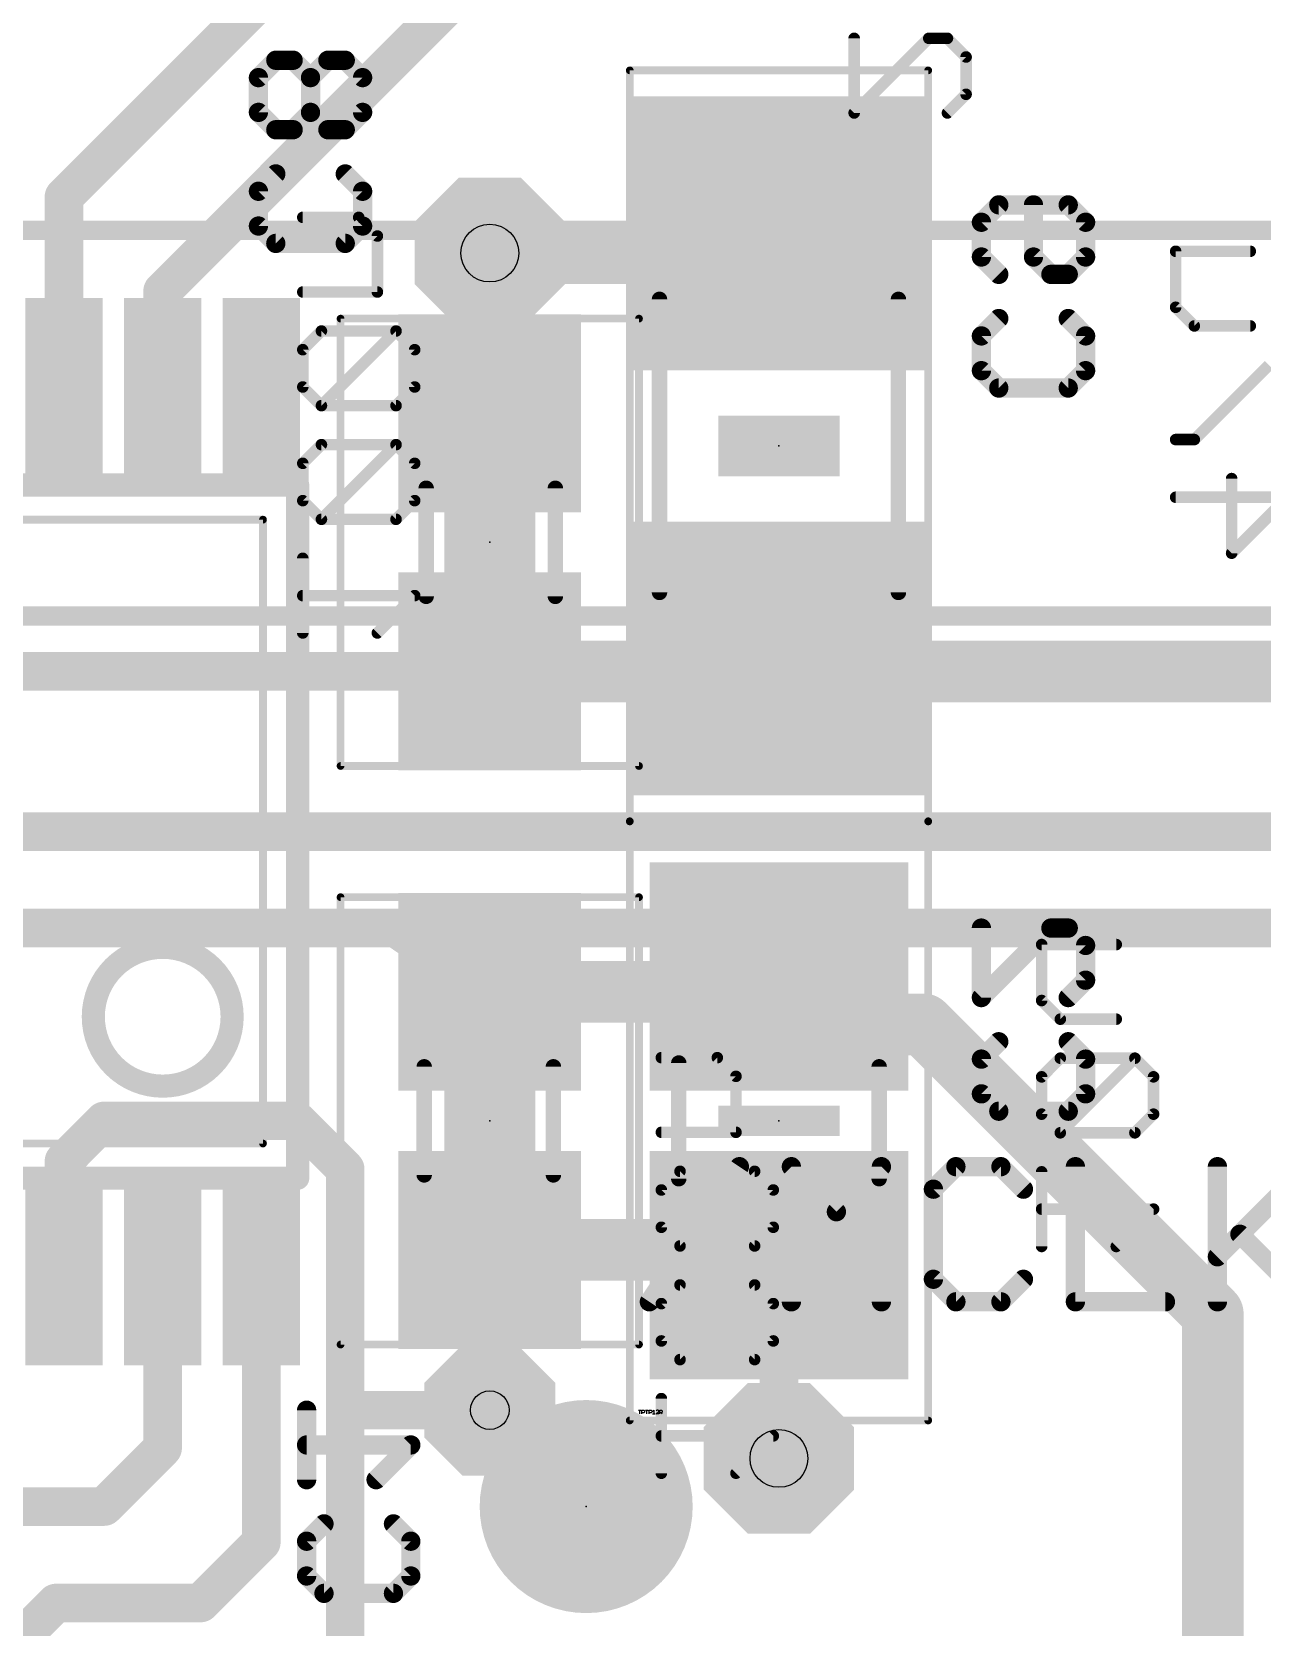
# Model space of a CAD drawing. Extents: x -0.1 to 85.2, y -25.2 to 58.4.
# Drawn here: x 35.72 to 43.82, y 22.7 to 33.21 of the extents above; entities that cross this region are included whole.
import ezdxf

# ---------------------------------------------------------------- set-up
doc = ezdxf.new("R2010")
doc.units = 0
for name, color, linetype in [('1', 22, 'CONTINUOUS'), ('16', 175, 'CONTINUOUS'), ('18', 82, 'CONTINUOUS'), ('22', 253, 'CONTINUOUS'), ('23', 7, 'CONTINUOUS'), ('24', 7, 'CONTINUOUS'), ('25', 253, 'CONTINUOUS'), ('26', 253, 'CONTINUOUS'), ('27', 253, 'CONTINUOUS'), ('28', 253, 'CONTINUOUS'), ('29', 253, 'CONTINUOUS'), ('30', 253, 'CONTINUOUS'), ('32', 253, 'CONTINUOUS'), ('36', 253, 'CONTINUOUS'), ('40', 175, 'CONTINUOUS'), ('44', 253, 'CONTINUOUS'), ('49', 253, 'CONTINUOUS'), ('52', 253, 'CONTINUOUS')]:
    doc.layers.add(name, color=color, linetype=linetype)

# ---------------------------------------------------------------- blocks, each defined once
blk = doc.blocks.new('PIE')
at = {"const_width": 0.5}
blk.add_lwpolyline([(0, -0.25, 1), (0, 0.25, 1), (0, -0.25)], format="xyb", dxfattribs=at)
blk = doc.blocks.new('RECT')
blk.add_solid([(-0.5, -0.5), (0.5, -0.5), (-0.5, 0.5), (0.5, 0.5)])
blk = doc.blocks.new('OCTAGONV')
at = {"const_width": 0.5}
blk.add_lwpolyline([(-0.25, -0.1036), (-0.25, 0.1036), (-0.1036, 0.25), (0.1036, 0.25), (0.25, 0.1036), (0.25, -0.1036), (0.1036, -0.25), (-0.1036, -0.25), (-0.25, -0.1036), (-0.25, 0.1036)], dxfattribs=at)

msp = doc.modelspace()

# ---------------------------------------------------------------- linework, layer by layer
at = {"layer": '1', "const_width": 0.254}
for points in [[(45.085, 27.94), (32.7025, 27.94)], [(45.4025, 27.305), (33.02, 27.305)], [(39.37, 23.495), (38.735, 24.13)]]:
    msp.add_lwpolyline(points, dxfattribs=at)
at = {"layer": '1', "const_width": 0.127}
for points in [[(38.7799, 24.1749, 1), (38.6901, 24.0851)], [(39.3251, 23.4501, 1), (39.4149, 23.5399)]]:
    msp.add_lwpolyline(points, format="xyb", dxfattribs=at)
at = {"layer": '16'}
for points, const_width in [([(35.93, 32.12), (38.735, 34.925)], 0.254), ([(36.58, 31.5), (39.37, 34.29)], 0.254), ([(35.93, 30.8578), (35.93, 32.12)], 0.254), ([(38.735, 30.695), (38.735, 31.75)], 0.4064), ([(38.735, 31.75), (40.64, 31.75)], 0.4064), ([(40.64, 31.75), (40.64, 31.88)], 0.254), ([(36.58, 30.8578), (36.58, 31.5)], 0.254), ([(40.425, 28.995), (40.64, 29.21)], 0.4064), ([(40.64, 29.21), (40.525, 29.195)], 0.4064), ([(40.525, 29.195), (40.64, 29.08)], 0.254), ([(40.64, 28.995), (40.64, 29.08)], 0.254), ([(38.735, 28.995), (35.14, 28.995)], 0.254), ([(38.735, 28.995), (40.425, 28.995)], 0.4064), ([(40.64, 28.995), (56.095, 28.995)], 0.4064), ([(34.63, 27.305), (38.115, 27.305)], 0.254), ([(38.115, 27.305), (38.735, 26.885)], 0.254), ([(40.34, 26.685), (40.64, 26.985)], 0.254), ([(40.54, 26.885), (40.64, 26.985)], 0.254), ([(40.955, 26.67), (40.64, 26.985)], 0.254), ([(38.735, 26.885), (40.425, 26.885)], 0.4064), ([(40.425, 26.885), (40.64, 26.67)], 0.4064), ([(40.64, 26.67), (40.34, 26.685)], 0.4064), ([(41.5925, 26.67), (40.955, 26.67)], 0.4064), ([(43.4975, 24.765), (41.5925, 26.67)], 0.4064), ([(35.93, 25.77), (36.195, 26.035)], 0.254), ([(36.195, 26.035), (37.465, 26.035)], 0.254), ([(37.465, 26.035), (37.7825, 25.7175)], 0.254), ([(35.93, 25.0222), (35.93, 25.77)], 0.254), ([(37.7825, 25.7175), (37.7825, 24.13)], 0.254), ([(38.735, 25.185), (40.54, 25.185)], 0.4064), ([(40.54, 25.185), (40.64, 25.085)], 0.4064), ([(40.64, 25.085), (40.64, 23.8125)], 0.254), ([(36.58, 25.0222), (36.58, 23.88)], 0.254), ([(37.23, 25.0222), (37.23, 23.26)], 0.254), ([(43.4975, 20.955), (43.4975, 24.765)], 0.4064), ([(37.7825, 24.13), (37.7825, 22.4025)], 0.254), ([(38.735, 24.13), (37.7825, 24.13)], 0.254), ([(36.58, 23.88), (36.195, 23.495)], 0.254), ([(36.195, 23.495), (35.56, 23.495)], 0.254), ([(37.23, 23.26), (36.83, 22.86)], 0.254), ([(35.8775, 22.86), (34.925, 21.9075)], 0.254), ([(36.83, 22.86), (35.8775, 22.86)], 0.254)]:
    msp.add_lwpolyline(points, dxfattribs=dict(at, const_width=const_width))
for points, const_width in [([(35.9935, 32.12, 1), (35.8665, 32.12)], 0.127), ([(35.8851, 32.1649, 1), (35.9749, 32.0751)], 0.127), ([(38.8366, 31.75, 1), (38.6334, 31.75)], 0.2032), ([(38.735, 31.8516, 1), (38.735, 31.6484)], 0.2032), ([(40.7035, 31.88, 1), (40.5765, 31.88)], 0.127), ([(40.64, 31.6484, 1), (40.64, 31.8516)], 0.2032), ([(40.5765, 31.75, 1), (40.7035, 31.75)], 0.127), ([(36.6435, 31.5, 1), (36.5165, 31.5)], 0.127), ([(36.5351, 31.5449, 1), (36.6249, 31.4551)], 0.127), ([(35.8665, 30.8578, 1), (35.9935, 30.8578)], 0.127), ([(36.5165, 30.8578, 1), (36.6435, 30.8578)], 0.127), ([(38.6334, 30.695, 1), (38.8366, 30.695)], 0.2032), ([(40.5119, 29.2957, 1), (40.5381, 29.0943)], 0.2032), ([(40.5699, 29.2399, 1), (40.4801, 29.1501)], 0.127), ([(40.7118, 29.1382, 1), (40.5682, 29.2818)], 0.2032), ([(40.6531, 29.1093, 1), (40.6269, 29.3107)], 0.2032), ([(40.7035, 29.08, 1), (40.5765, 29.08)], 0.127), ([(38.735, 29.0966, 1), (38.735, 28.8934)], 0.2032), ([(38.735, 28.9315, 1), (38.735, 29.0585)], 0.127), ([(40.3532, 29.0668, 1), (40.4968, 28.9232)], 0.2032), ([(40.425, 28.8934, 1), (40.425, 29.0966)], 0.2032), ([(40.64, 29.0966, 1), (40.64, 28.8934)], 0.2032), ([(40.5951, 29.0351, 1), (40.6849, 29.1249)], 0.127), ([(40.5765, 28.995, 1), (40.7035, 28.995)], 0.127), ([(38.1506, 27.3576, 1), (38.0794, 27.2524)], 0.127), ([(38.115, 27.2415, 1), (38.115, 27.3685)], 0.127), ([(40.6849, 27.0299, 1), (40.5951, 26.9401)], 0.127), ([(40.6849, 26.9401, 1), (40.5951, 27.0299)], 0.127), ([(40.6849, 26.9401, 1), (40.5951, 27.0299)], 0.127), ([(38.735, 26.9866, 1), (38.735, 26.7834)], 0.2032), ([(38.6994, 26.8324, 1), (38.7706, 26.9376)], 0.127), ([(40.4968, 26.9568, 1), (40.3532, 26.8132)], 0.2032), ([(40.425, 26.7834, 1), (40.425, 26.9866)], 0.2032), ([(40.4951, 26.9299, 1), (40.5849, 26.8401)], 0.127), ([(40.3451, 26.7865, 1), (40.3349, 26.5835)], 0.2032), ([(40.2951, 26.7299, 1), (40.3849, 26.6401)], 0.127), ([(40.5682, 26.5982, 1), (40.7118, 26.7418)], 0.2032), ([(40.6349, 26.5685, 1), (40.6451, 26.7715)], 0.2032), ([(40.955, 26.7716, 1), (40.955, 26.5684)], 0.2032), ([(41.6643, 26.7418, 1), (41.5207, 26.5982)], 0.2032), ([(41.5925, 26.5684, 1), (41.5925, 26.7716)], 0.2032), ([(40.9101, 26.6251, 1), (40.9999, 26.7149)], 0.127), ([(36.195, 26.0985, 1), (36.195, 25.9715)], 0.127), ([(36.2399, 25.9901, 1), (36.1501, 26.0799)], 0.127), ([(37.5099, 26.0799, 1), (37.4201, 25.9901)], 0.127), ([(37.465, 25.9715, 1), (37.465, 26.0985)], 0.127), ([(35.9935, 25.77, 1), (35.8665, 25.77)], 0.127), ([(35.8851, 25.8149, 1), (35.9749, 25.7251)], 0.127), ([(37.846, 25.7175, 1), (37.719, 25.7175)], 0.127), ([(37.7376, 25.6726, 1), (37.8274, 25.7624)], 0.127), ([(38.735, 25.2866, 1), (38.735, 25.0834)], 0.2032), ([(40.6118, 25.2568, 1), (40.4682, 25.1132)], 0.2032), ([(40.54, 25.0834, 1), (40.54, 25.2866)], 0.2032), ([(40.5682, 25.0132, 1), (40.7118, 25.1568)], 0.2032), ([(40.7035, 25.085, 1), (40.5765, 25.085)], 0.127), ([(36.6435, 25.0222, 1), (36.5165, 25.0222)], 0.127), ([(37.2935, 25.0222, 1), (37.1665, 25.0222)], 0.127), ([(35.8665, 25.0222, 1), (35.9935, 25.0222)], 0.127), ([(43.5991, 24.765, 1), (43.3959, 24.765)], 0.2032), ([(43.4257, 24.6932, 1), (43.5693, 24.8368)], 0.2032), ([(37.846, 24.13, 1), (37.719, 24.13)], 0.127), ([(37.7825, 24.1935, 1), (37.7825, 24.0665)], 0.127), ([(37.719, 24.13, 1), (37.846, 24.13)], 0.127), ([(38.735, 24.0665, 1), (38.735, 24.1935)], 0.127), ([(36.6249, 23.8351, 1), (36.5351, 23.9249)], 0.127), ([(36.5165, 23.88, 1), (36.6435, 23.88)], 0.127), ([(40.5765, 23.8125, 1), (40.7035, 23.8125)], 0.127), ([(36.1501, 23.5399, 1), (36.2399, 23.4501)], 0.127), ([(36.195, 23.4315, 1), (36.195, 23.5585)], 0.127), ([(37.1665, 23.26, 1), (37.2935, 23.26)], 0.127), ([(37.2749, 23.2151, 1), (37.1851, 23.3049)], 0.127), ([(35.8775, 22.9235, 1), (35.8775, 22.7965)], 0.127), ([(35.9224, 22.8151, 1), (35.8326, 22.9049)], 0.127), ([(36.7851, 22.9049, 1), (36.8749, 22.8151)], 0.127), ([(36.83, 22.7965, 1), (36.83, 22.9235)], 0.127)]:
    msp.add_lwpolyline(points, format="xyb", dxfattribs=dict(at, const_width=const_width))
at = {"layer": '22'}
for points, const_width in [([(29.8404, 30.2228), (37.4696, 30.2228)], 0.1524), ([(37.4696, 25.6572), (37.4696, 30.2228)], 0.1524), ([(30.069, 29.9942), (37.241, 29.9942)], 0.0508), ([(37.241, 25.8858), (37.241, 29.9942)], 0.0508), ([(37.241, 25.8858), (30.069, 25.8858)], 0.0508), ([(37.4696, 25.6572), (29.8404, 25.6572)], 0.1524)]:
    msp.add_lwpolyline(points, dxfattribs=dict(at, const_width=const_width))
for points, const_width in [([(37.5077, 30.2228, 1), (37.4315, 30.2228)], 0.0762), ([(37.4696, 30.1847, 1), (37.4696, 30.2609)], 0.0762), ([(37.2537, 29.9942, 1), (37.2283, 29.9942)], 0.0254), ([(37.241, 29.9815, 1), (37.241, 30.0069)], 0.0254), ([(36.5806, 26.2636, 1), (36.5806, 27.178, 1), (36.5806, 26.2636)], 0.1524), ([(37.2283, 25.8858, 1), (37.2537, 25.8858)], 0.0254), ([(37.241, 25.8731, 1), (37.241, 25.8985)], 0.0254), ([(37.4315, 25.6572, 1), (37.5077, 25.6572)], 0.0762), ([(37.4696, 25.6191, 1), (37.4696, 25.6953)], 0.0762)]:
    msp.add_lwpolyline(points, format="xyb", dxfattribs=dict(at, const_width=const_width))
at = {"layer": '23'}
msp.add_point((39.37, 23.495), dxfattribs=at)
at = {"layer": '24'}
for p in [(40.64, 30.48), (38.735, 29.845), (38.735, 26.035), (40.64, 26.035)]:
    msp.add_point(p, dxfattribs=at)
at = {"layer": '25', "const_width": 0.127}
for points in [[(39.7861, 24.8435), (40.3793, 25.7333)], [(40.7216, 24.8435), (40.7216, 25.7333)], [(40.7216, 25.7333), (41.0182, 25.4367)], [(41.0182, 25.4367), (41.3148, 25.7333)], [(41.3148, 25.7333), (41.3148, 24.8435)], [(41.8054, 25.7333), (41.6571, 25.585)], [(42.102, 25.7333), (41.8054, 25.7333)], [(42.2503, 25.585), (42.102, 25.7333)], [(42.5927, 25.7333), (42.5927, 24.8435)], [(43.5282, 25.7333), (43.5282, 24.8435)], [(43.5282, 25.1401), (44.1213, 25.7333)], [(41.6571, 25.585), (41.6571, 24.9918)], [(43.6765, 25.2884), (44.1213, 24.8435)], [(41.6571, 24.9918), (41.8054, 24.8435)], [(42.102, 24.8435), (42.2503, 24.9918)], [(41.8054, 24.8435), (42.102, 24.8435)], [(42.5927, 24.8435), (43.1858, 24.8435)]]:
    msp.add_lwpolyline(points, dxfattribs=at)
at = {"layer": '25', "const_width": 0.0635}
for points in [[(40.4057, 25.7156, 1), (40.3529, 25.7509)], [(40.7534, 25.7333, 1), (40.6899, 25.7333)], [(40.7441, 25.7557, 1), (40.6992, 25.7108)], [(41.3465, 25.7333, 1), (41.283, 25.7333)], [(41.3372, 25.7108, 1), (41.2923, 25.7557)], [(41.8054, 25.765, 1), (41.8054, 25.7015)], [(41.8279, 25.7108, 1), (41.783, 25.7557)], [(42.1245, 25.7557, 1), (42.0796, 25.7108)], [(42.102, 25.7015, 1), (42.102, 25.765)], [(42.6244, 25.7333, 1), (42.5609, 25.7333)], [(43.5599, 25.7333, 1), (43.4964, 25.7333)], [(41.6889, 25.585, 1), (41.6254, 25.585)], [(41.6347, 25.6074, 1), (41.6796, 25.5625)], [(42.2279, 25.5625, 1), (42.2728, 25.6074)], [(40.9958, 25.4591, 1), (41.0407, 25.4142)], [(40.9958, 25.4142, 1), (41.0407, 25.4591)], [(43.6989, 25.3108, 1), (43.654, 25.2659)], [(43.5057, 25.1625, 1), (43.5506, 25.1176)], [(41.6254, 24.9918, 1), (41.6889, 24.9918)], [(41.6796, 25.0142, 1), (41.6347, 24.9693)], [(42.2728, 24.9693, 1), (42.2279, 25.0142)], [(41.8054, 24.8753, 1), (41.8054, 24.8118)], [(41.783, 24.821, 1), (41.8279, 24.866)], [(42.0796, 24.866, 1), (42.1245, 24.821)], [(42.102, 24.8118, 1), (42.102, 24.8753)], [(42.5927, 24.8753, 1), (42.5927, 24.8118)], [(43.1858, 24.8118, 1), (43.1858, 24.8753)], [(39.7597, 24.8611, 1), (39.8125, 24.8259)], [(40.6899, 24.8435, 1), (40.7534, 24.8435)], [(41.283, 24.8435, 1), (41.3465, 24.8435)], [(42.5609, 24.8435, 1), (42.6244, 24.8435)], [(43.4964, 24.8435, 1), (43.5599, 24.8435)]]:
    msp.add_lwpolyline(points, format="xyb", dxfattribs=at)
at = {"layer": '26', "const_width": 0.127}
for points in [[(37.3254, 33.0195), (37.211, 32.9051)], [(37.4398, 33.0195), (37.3254, 33.0195)], [(37.5542, 32.9051), (37.4398, 33.0195)], [(37.6686, 33.0195), (37.5542, 32.9051)], [(37.783, 33.0195), (37.6686, 33.0195)], [(37.8974, 32.9051), (37.783, 33.0195)], [(37.211, 32.9051), (37.211, 32.6763)], [(37.5542, 32.6763), (37.5542, 32.9051)], [(37.8974, 32.6763), (37.8974, 32.9051)], [(37.211, 32.6763), (37.3254, 32.5619)], [(37.4398, 32.5619), (37.5542, 32.6763)], [(37.5542, 32.6763), (37.6686, 32.5619)], [(37.783, 32.5619), (37.8974, 32.6763)], [(37.3254, 32.5619), (37.4398, 32.5619)], [(37.6686, 32.5619), (37.783, 32.5619)], [(37.211, 32.1567), (37.3254, 32.2711)], [(37.783, 32.2711), (37.8974, 32.1567)], [(37.211, 31.9279), (37.211, 32.1567)], [(37.8974, 32.1567), (37.8974, 31.9279)], [(41.9735, 31.9526), (42.0879, 32.067)], [(42.0879, 32.067), (42.5455, 32.067)], [(42.3167, 31.7238), (42.3167, 32.067)], [(42.5455, 32.067), (42.6599, 31.9526)], [(37.3254, 31.8135), (37.211, 31.9279)], [(37.8974, 31.9279), (37.783, 31.8135)], [(41.9735, 31.7238), (41.9735, 31.9526)], [(42.6599, 31.9526), (42.6599, 31.7238)], [(37.783, 31.8135), (37.3254, 31.8135)], [(42.0879, 31.6094), (41.9735, 31.7238)], [(42.4311, 31.6094), (42.3167, 31.7238)], [(42.6599, 31.7238), (42.5455, 31.6094)], [(42.5455, 31.6094), (42.4311, 31.6094)], [(41.9735, 31.2042), (42.0879, 31.3186)], [(42.5455, 31.3186), (42.6599, 31.2042)], [(41.9735, 30.9754), (41.9735, 31.2042)], [(42.6599, 31.2042), (42.6599, 30.9754)], [(42.0879, 30.861), (41.9735, 30.9754)], [(42.6599, 30.9754), (42.5455, 30.861)], [(42.5455, 30.861), (42.0879, 30.861)], [(41.9735, 27.3045), (41.9735, 26.8469)], [(41.9735, 26.8469), (42.4311, 27.3045)], [(42.4311, 27.3045), (42.5455, 27.3045)], [(42.5455, 27.3045), (42.6599, 27.1901)], [(42.6599, 27.1901), (42.6599, 26.9613)], [(42.6599, 26.9613), (42.5455, 26.8469)], [(41.9735, 26.4417), (42.0879, 26.5561)], [(42.5455, 26.5561), (42.6599, 26.4417)], [(41.9735, 26.2129), (41.9735, 26.4417)], [(42.6599, 26.4417), (42.6599, 26.2129)], [(42.0879, 26.0985), (41.9735, 26.2129)], [(42.6599, 26.2129), (42.5455, 26.0985)], [(42.5455, 26.0985), (42.0879, 26.0985)], [(37.5285, 23.6719), (37.5285, 24.1295)], [(38.2149, 23.9007), (37.5285, 23.9007)], [(37.9861, 23.6719), (38.2149, 23.9007)], [(37.5285, 23.2667), (37.6429, 23.3811)], [(38.1005, 23.3811), (38.2149, 23.2667)], [(37.5285, 23.0379), (37.5285, 23.2667)], [(38.2149, 23.2667), (38.2149, 23.0379)], [(37.6429, 22.9235), (37.5285, 23.0379)], [(38.2149, 23.0379), (38.1005, 22.9235)], [(38.1005, 22.9235), (37.6429, 22.9235)]]:
    msp.add_lwpolyline(points, dxfattribs=at)
at = {"layer": '26', "const_width": 0.0635}
for points in [[(37.3254, 33.0513, 1), (37.3254, 32.9878)], [(37.3478, 32.9971, 1), (37.3029, 33.042)], [(37.4622, 33.042, 1), (37.4173, 32.9971)], [(37.4398, 32.9878, 1), (37.4398, 33.0513)], [(37.6686, 33.0513, 1), (37.6686, 32.9878)], [(37.691, 32.9971, 1), (37.6461, 33.042)], [(37.8054, 33.042, 1), (37.7605, 32.9971)], [(37.783, 32.9878, 1), (37.783, 33.0513)], [(37.2428, 32.9051, 1), (37.1792, 32.9051)], [(37.1885, 32.9276, 1), (37.2335, 32.8827)], [(37.5859, 32.9051, 1), (37.5224, 32.9051)], [(37.5317, 32.9276, 1), (37.5766, 32.8827)], [(37.5317, 32.8827, 1), (37.5766, 32.9276)], [(37.9291, 32.9051, 1), (37.8656, 32.9051)], [(37.8749, 32.8827, 1), (37.9198, 32.9276)], [(37.1792, 32.6763, 1), (37.2428, 32.6763)], [(37.2335, 32.6988, 1), (37.1885, 32.6539)], [(37.5224, 32.6763, 1), (37.5859, 32.6763)], [(37.5766, 32.6988, 1), (37.5317, 32.6539)], [(37.5766, 32.6539, 1), (37.5317, 32.6988)], [(37.8656, 32.6763, 1), (37.9291, 32.6763)], [(37.9198, 32.6539, 1), (37.8749, 32.6988)], [(37.3254, 32.5937, 1), (37.3254, 32.5302)], [(37.3029, 32.5395, 1), (37.3478, 32.5844)], [(37.4173, 32.5844, 1), (37.4622, 32.5395)], [(37.4398, 32.5302, 1), (37.4398, 32.5937)], [(37.6686, 32.5937, 1), (37.6686, 32.5302)], [(37.6461, 32.5395, 1), (37.691, 32.5844)], [(37.7605, 32.5844, 1), (37.8054, 32.5395)], [(37.783, 32.5302, 1), (37.783, 32.5937)], [(37.3478, 32.2486, 1), (37.3029, 32.2935)], [(37.8054, 32.2935, 1), (37.7605, 32.2486)], [(37.2428, 32.1567, 1), (37.1792, 32.1567)], [(37.1885, 32.1791, 1), (37.2335, 32.1342)], [(37.9291, 32.1567, 1), (37.8656, 32.1567)], [(37.8749, 32.1342, 1), (37.9198, 32.1791)], [(42.0879, 32.0988, 1), (42.0879, 32.0353)], [(42.1103, 32.0446, 1), (42.0654, 32.0895)], [(42.3484, 32.067, 1), (42.2849, 32.067)], [(42.5679, 32.0895, 1), (42.523, 32.0446)], [(42.5455, 32.0353, 1), (42.5455, 32.0988)], [(37.1792, 31.9279, 1), (37.2428, 31.9279)], [(37.2335, 31.9503, 1), (37.1885, 31.9054)], [(37.8656, 31.9279, 1), (37.9291, 31.9279)], [(37.9198, 31.9054, 1), (37.8749, 31.9503)], [(42.0053, 31.9526, 1), (41.9417, 31.9526)], [(41.951, 31.9751, 1), (41.996, 31.9302)], [(42.6916, 31.9526, 1), (42.6281, 31.9526)], [(42.6374, 31.9302, 1), (42.6823, 31.9751)], [(37.3254, 31.8453, 1), (37.3254, 31.7818)], [(37.3029, 31.791, 1), (37.3478, 31.836)], [(37.7605, 31.836, 1), (37.8054, 31.791)], [(37.783, 31.7818, 1), (37.783, 31.8453)], [(41.9417, 31.7238, 1), (42.0053, 31.7238)], [(41.996, 31.7463, 1), (41.951, 31.7014)], [(42.2849, 31.7238, 1), (42.3484, 31.7238)], [(42.3391, 31.7463, 1), (42.2942, 31.7014)], [(42.6281, 31.7238, 1), (42.6916, 31.7238)], [(42.6823, 31.7014, 1), (42.6374, 31.7463)], [(42.0654, 31.587, 1), (42.1103, 31.6319)], [(42.4311, 31.6412, 1), (42.4311, 31.5777)], [(42.4086, 31.587, 1), (42.4535, 31.6319)], [(42.523, 31.6319, 1), (42.5679, 31.587)], [(42.5455, 31.5777, 1), (42.5455, 31.6412)], [(42.1103, 31.2961, 1), (42.0654, 31.341)], [(42.5679, 31.341, 1), (42.523, 31.2961)], [(42.0053, 31.2042, 1), (41.9417, 31.2042)], [(41.951, 31.2266, 1), (41.996, 31.1817)], [(42.6916, 31.2042, 1), (42.6281, 31.2042)], [(42.6374, 31.1817, 1), (42.6823, 31.2266)], [(41.9417, 30.9754, 1), (42.0053, 30.9754)], [(41.996, 30.9978, 1), (41.951, 30.9529)], [(42.6281, 30.9754, 1), (42.6916, 30.9754)], [(42.6823, 30.9529, 1), (42.6374, 30.9978)], [(42.0879, 30.8927, 1), (42.0879, 30.8293)], [(42.0654, 30.8385, 1), (42.1103, 30.8835)], [(42.523, 30.8835, 1), (42.5679, 30.8385)], [(42.5455, 30.8293, 1), (42.5455, 30.8927)], [(42.0053, 27.3045, 1), (41.9417, 27.3045)], [(42.4311, 27.3363, 1), (42.4311, 27.2728)], [(42.4535, 27.2821, 1), (42.4086, 27.327)], [(42.5679, 27.327, 1), (42.523, 27.2821)], [(42.5455, 27.2728, 1), (42.5455, 27.3363)], [(42.6916, 27.1901, 1), (42.6281, 27.1901)], [(42.6374, 27.1677, 1), (42.6823, 27.2126)], [(42.6823, 26.9389, 1), (42.6374, 26.9838)], [(41.951, 26.8694, 1), (41.996, 26.8245)], [(42.523, 26.8694, 1), (42.5679, 26.8245)], [(42.6281, 26.9613, 1), (42.6916, 26.9613)], [(41.9417, 26.8469, 1), (42.0053, 26.8469)], [(42.1103, 26.5336, 1), (42.0654, 26.5785)], [(42.5679, 26.5785, 1), (42.523, 26.5336)], [(42.0053, 26.4417, 1), (41.9417, 26.4417)], [(41.951, 26.4641, 1), (41.996, 26.4192)], [(42.6916, 26.4417, 1), (42.6281, 26.4417)], [(42.6374, 26.4192, 1), (42.6823, 26.4641)], [(41.996, 26.2353, 1), (41.951, 26.1904)], [(42.6823, 26.1904, 1), (42.6374, 26.2353)], [(41.9417, 26.2129, 1), (42.0053, 26.2129)], [(42.0879, 26.1303, 1), (42.0879, 26.0668)], [(42.5455, 26.0668, 1), (42.5455, 26.1303)], [(42.6281, 26.2129, 1), (42.6916, 26.2129)], [(42.0654, 26.076, 1), (42.1103, 26.121)], [(42.523, 26.121, 1), (42.5679, 26.076)], [(37.5603, 24.1295, 1), (37.4967, 24.1295)], [(37.5285, 23.9325, 1), (37.5285, 23.869)], [(38.2373, 23.8783, 1), (38.1924, 23.9232)], [(38.2149, 23.869, 1), (38.2149, 23.9325)], [(37.4967, 23.6719, 1), (37.5603, 23.6719)], [(37.9636, 23.6944, 1), (38.0085, 23.6495)], [(37.6653, 23.3586, 1), (37.6204, 23.4035)], [(38.1229, 23.4035, 1), (38.078, 23.3586)], [(37.5603, 23.2667, 1), (37.4967, 23.2667)], [(38.2466, 23.2667, 1), (38.1831, 23.2667)], [(37.506, 23.2891, 1), (37.551, 23.2442)], [(38.1924, 23.2442, 1), (38.2373, 23.2891)], [(37.4967, 23.0379, 1), (37.5603, 23.0379)], [(37.551, 23.0603, 1), (37.506, 23.0154)], [(38.1831, 23.0379, 1), (38.2466, 23.0379)], [(38.2373, 23.0154, 1), (38.1924, 23.0603)], [(37.6429, 22.9552, 1), (37.6429, 22.8918)], [(37.6204, 22.901, 1), (37.6653, 22.946)], [(38.078, 22.946, 1), (38.1229, 22.901)], [(38.1005, 22.8918, 1), (38.1005, 22.9552)]]:
    msp.add_lwpolyline(points, format="xyb", dxfattribs=at)
at = {"layer": '27'}
for p, q in [((39.7143, 24.13), (39.7312, 24.13)), ((39.7228, 24.1046), (39.7228, 24.13)), ((39.7377, 24.1046), (39.7377, 24.13)), ((39.7377, 24.13), (39.7504, 24.13)), ((39.7504, 24.1131), (39.7377, 24.1131)), ((39.7504, 24.13), (39.7546, 24.1258)), ((39.7546, 24.1173), (39.7504, 24.1131)), ((39.7546, 24.1258), (39.7546, 24.1173)), ((39.7611, 24.13), (39.778, 24.13)), ((39.7695, 24.1046), (39.7695, 24.13)), ((39.7844, 24.1046), (39.7844, 24.13)), ((39.7844, 24.13), (39.7972, 24.13)), ((39.7972, 24.1131), (39.7844, 24.1131)), ((39.7972, 24.13), (39.8014, 24.1258)), ((39.8014, 24.1173), (39.7972, 24.1131)), ((39.8014, 24.1258), (39.8014, 24.1173)), ((39.8078, 24.1215), (39.8163, 24.13)), ((39.8078, 24.1046), (39.8248, 24.1046)), ((39.8163, 24.13), (39.8163, 24.1046)), ((39.8355, 24.13), (39.8312, 24.1258)), ((39.8312, 24.1046), (39.8482, 24.1215)), ((39.8482, 24.1046), (39.8312, 24.1046)), ((39.8439, 24.13), (39.8355, 24.13)), ((39.8482, 24.1258), (39.8439, 24.13)), ((39.8482, 24.1215), (39.8482, 24.1258)), ((39.8546, 24.1046), (39.8546, 24.13)), ((39.8546, 24.13), (39.8673, 24.13)), ((39.8673, 24.1131), (39.8546, 24.1131)), ((39.8631, 24.1131), (39.8716, 24.1046)), ((39.8673, 24.13), (39.8716, 24.1258)), ((39.8716, 24.1173), (39.8673, 24.1131)), ((39.8716, 24.1258), (39.8716, 24.1173))]:
    msp.add_line(p, q, dxfattribs=at)
at = {"layer": '28', "const_width": 0.0762}
for points in [[(41.1353, 33.1638), (41.1353, 32.6724)], [(41.1353, 32.6724), (41.6268, 33.1638)], [(41.6268, 33.1638), (41.7497, 33.1638)], [(41.7497, 33.1638), (41.8725, 33.041)], [(41.8725, 33.041), (41.8725, 32.7952)], [(41.8725, 32.7952), (41.7497, 32.6724)], [(37.8717, 31.9848), (37.5031, 31.9848)], [(37.9946, 31.862), (37.8717, 31.9848)], [(37.9946, 31.4933), (37.9946, 31.862)], [(43.2531, 31.3928), (43.2531, 31.7614)], [(43.2531, 31.7614), (43.7446, 31.7614)], [(37.5031, 31.4933), (37.9946, 31.4933)], [(43.376, 31.2699), (43.2531, 31.3928)], [(43.7446, 31.2699), (43.376, 31.2699)], [(37.626, 31.2364), (37.5031, 31.1135)], [(38.1175, 31.2364), (37.626, 31.2364)], [(37.626, 30.7449), (38.1175, 31.2364)], [(38.2403, 31.1135), (38.1175, 31.2364)], [(37.5031, 31.1135), (37.5031, 30.8678)], [(38.2403, 30.8678), (38.2403, 31.1135)], [(43.8675, 31.013), (43.376, 30.5215)], [(37.5031, 30.8678), (37.626, 30.7449)], [(38.1175, 30.7449), (38.2403, 30.8678)], [(37.626, 30.7449), (38.1175, 30.7449)], [(37.626, 30.488), (37.5031, 30.3651)], [(38.1175, 30.488), (37.626, 30.488)], [(37.626, 29.9965), (38.1175, 30.488)], [(38.2403, 30.3651), (38.1175, 30.488)], [(43.376, 30.5215), (43.2531, 30.5215)], [(37.5031, 30.3651), (37.5031, 30.1194)], [(38.2403, 30.1194), (38.2403, 30.3651)], [(43.6217, 29.7731), (43.6217, 30.2646)], [(37.5031, 30.1194), (37.626, 29.9965)], [(38.1175, 29.9965), (38.2403, 30.1194)], [(43.2531, 30.1417), (43.9903, 30.1417)], [(43.9903, 30.1417), (43.6217, 29.7731)], [(37.626, 29.9965), (38.1175, 29.9965)], [(37.5031, 29.2481), (37.5031, 29.7396)], [(38.2403, 29.4938), (37.5031, 29.4938)], [(37.9946, 29.2481), (38.2403, 29.4938)], [(42.3703, 26.8276), (42.3703, 27.1962)], [(42.3703, 27.1962), (42.8618, 27.1962)], [(42.4932, 26.7047), (42.3703, 26.8276)], [(42.8618, 26.7047), (42.4932, 26.7047)], [(40.2339, 26.4512), (39.8653, 26.4512)], [(40.3568, 26.3283), (40.2339, 26.4512)], [(42.4932, 26.4478), (42.3703, 26.3249)], [(42.9847, 26.4478), (42.4932, 26.4478)], [(42.4932, 25.9563), (42.9847, 26.4478)], [(43.1075, 26.3249), (42.9847, 26.4478)], [(40.3568, 25.9597), (40.3568, 26.3283)], [(42.3703, 26.3249), (42.3703, 26.0791)], [(43.1075, 26.0791), (43.1075, 26.3249)], [(42.3703, 26.0791), (42.4932, 25.9563)], [(42.9847, 25.9563), (43.1075, 26.0791)], [(39.8653, 25.9597), (40.3568, 25.9597)], [(42.4932, 25.9563), (42.9847, 25.9563)], [(39.9882, 25.7028), (39.8653, 25.5799)], [(40.4797, 25.7028), (39.9882, 25.7028)], [(39.9882, 25.2113), (40.4797, 25.7028)], [(40.6025, 25.5799), (40.4797, 25.7028)], [(42.3703, 25.2079), (42.3703, 25.6993)], [(39.8653, 25.5799), (39.8653, 25.3341)], [(40.6025, 25.3341), (40.6025, 25.5799)], [(43.1075, 25.4536), (42.3703, 25.4536)], [(42.8618, 25.2079), (43.1075, 25.4536)], [(39.8653, 25.3341), (39.9882, 25.2113)], [(40.4797, 25.2113), (40.6025, 25.3341)], [(39.9882, 25.2113), (40.4797, 25.2113)], [(39.9882, 24.9543), (39.8653, 24.8315)], [(40.4797, 24.9543), (39.9882, 24.9543)], [(39.9882, 24.4629), (40.4797, 24.9543)], [(40.6025, 24.8315), (40.4797, 24.9543)], [(39.8653, 24.8315), (39.8653, 24.5857)], [(40.6025, 24.5857), (40.6025, 24.8315)], [(39.8653, 24.5857), (39.9882, 24.4629)], [(40.4797, 24.4629), (40.6025, 24.5857)], [(39.9882, 24.4629), (40.4797, 24.4629)], [(39.8653, 23.7144), (39.8653, 24.2059)], [(40.6025, 23.9602), (39.8653, 23.9602)], [(40.3568, 23.7144), (40.6025, 23.9602)]]:
    msp.add_lwpolyline(points, dxfattribs=at)
at = {"layer": '28', "const_width": 0.0381}
for points in [[(41.1544, 33.1638, 1), (41.1163, 33.1638)], [(41.6268, 33.1829, 1), (41.6268, 33.1448)], [(41.6403, 33.1504, 1), (41.6133, 33.1773)], [(41.7631, 33.1773, 1), (41.7362, 33.1504)], [(41.7497, 33.1448, 1), (41.7497, 33.1829)], [(41.8916, 33.041, 1), (41.8535, 33.041)], [(41.8591, 33.0275, 1), (41.886, 33.0544)], [(41.8535, 32.7952, 1), (41.8916, 32.7952)], [(41.886, 32.7818, 1), (41.8591, 32.8087)], [(41.1218, 32.6858, 1), (41.1488, 32.6589)], [(41.1163, 32.6724, 1), (41.1544, 32.6724)], [(41.7362, 32.6858, 1), (41.7631, 32.6589)], [(37.5031, 32.0039, 1), (37.5031, 31.9658)], [(37.8852, 31.9983, 1), (37.8582, 31.9714)], [(37.8717, 31.9658, 1), (37.8717, 32.0039)], [(38.0136, 31.862, 1), (37.9755, 31.862)], [(37.9811, 31.8485, 1), (38.0081, 31.8754)], [(43.2722, 31.7614, 1), (43.2341, 31.7614)], [(43.2531, 31.7805, 1), (43.2531, 31.7424)], [(43.7446, 31.7424, 1), (43.7446, 31.7805)], [(37.5031, 31.5124, 1), (37.5031, 31.4743)], [(37.9946, 31.4743, 1), (37.9946, 31.5124)], [(37.9755, 31.4933, 1), (38.0136, 31.4933)], [(43.2666, 31.4063, 1), (43.2396, 31.3793)], [(43.2341, 31.3928, 1), (43.2722, 31.3928)], [(43.376, 31.289, 1), (43.376, 31.2509)], [(43.7446, 31.2509, 1), (43.7446, 31.289)], [(37.626, 31.2555, 1), (37.626, 31.2174)], [(37.6394, 31.2229, 1), (37.6125, 31.2499)], [(38.1309, 31.2499, 1), (38.104, 31.2229)], [(38.1309, 31.2229, 1), (38.104, 31.2499)], [(38.1175, 31.2174, 1), (38.1175, 31.2555)], [(43.3625, 31.2565, 1), (43.3894, 31.2834)], [(37.5222, 31.1135, 1), (37.4841, 31.1135)], [(37.4896, 31.127, 1), (37.5166, 31.1001)], [(38.2594, 31.1135, 1), (38.2213, 31.1135)], [(38.2269, 31.1001, 1), (38.2538, 31.127)], [(37.5166, 30.8813, 1), (37.4896, 30.8543)], [(37.4841, 30.8678, 1), (37.5222, 30.8678)], [(38.2213, 30.8678, 1), (38.2594, 30.8678)], [(38.2538, 30.8543, 1), (38.2269, 30.8813)], [(37.626, 30.764, 1), (37.626, 30.7259)], [(38.1175, 30.7259, 1), (38.1175, 30.764)], [(37.6125, 30.7584, 1), (37.6394, 30.7315)], [(37.6125, 30.7315, 1), (37.6394, 30.7584)], [(38.104, 30.7584, 1), (38.1309, 30.7315)], [(37.626, 30.5071, 1), (37.626, 30.469)], [(37.6394, 30.4745, 1), (37.6125, 30.5015)], [(38.1309, 30.5015, 1), (38.104, 30.4745)], [(38.1309, 30.4745, 1), (38.104, 30.5015)], [(38.1175, 30.469, 1), (38.1175, 30.5071)], [(43.2531, 30.5406, 1), (43.2531, 30.5025)], [(43.3625, 30.535, 1), (43.3894, 30.508)], [(43.376, 30.5025, 1), (43.376, 30.5406)], [(37.5222, 30.3651, 1), (37.4841, 30.3651)], [(37.4896, 30.3786, 1), (37.5166, 30.3517)], [(38.2594, 30.3651, 1), (38.2213, 30.3651)], [(38.2269, 30.3517, 1), (38.2538, 30.3786)], [(43.6408, 30.2646, 1), (43.6027, 30.2646)], [(37.5166, 30.1329, 1), (37.4896, 30.1059)], [(38.2538, 30.1059, 1), (38.2269, 30.1329)], [(43.2531, 30.1608, 1), (43.2531, 30.1227)], [(37.4841, 30.1194, 1), (37.5222, 30.1194)], [(38.2213, 30.1194, 1), (38.2594, 30.1194)], [(37.6125, 30.01, 1), (37.6394, 29.983)], [(37.626, 30.0156, 1), (37.626, 29.9775)], [(37.6125, 29.983, 1), (37.6394, 30.01)], [(38.104, 30.01, 1), (38.1309, 29.983)], [(38.1175, 29.9775, 1), (38.1175, 30.0156)], [(37.5222, 29.7396, 1), (37.4841, 29.7396)], [(43.6082, 29.7866, 1), (43.6352, 29.7596)], [(43.6027, 29.7731, 1), (43.6408, 29.7731)], [(37.5031, 29.5129, 1), (37.5031, 29.4748)], [(38.2538, 29.4804, 1), (38.2269, 29.5073)], [(38.2403, 29.4748, 1), (38.2403, 29.5129)], [(37.4841, 29.2481, 1), (37.5222, 29.2481)], [(37.9811, 29.2616, 1), (38.0081, 29.2346)], [(42.3703, 27.2152, 1), (42.3703, 27.1771)], [(42.3894, 27.1962, 1), (42.3513, 27.1962)], [(42.8618, 27.1771, 1), (42.8618, 27.2152)], [(42.3838, 26.841, 1), (42.3568, 26.8141)], [(42.3513, 26.8276, 1), (42.3894, 26.8276)], [(42.4932, 26.7237, 1), (42.4932, 26.6856)], [(42.4797, 26.6912, 1), (42.5066, 26.7182)], [(42.8618, 26.6856, 1), (42.8618, 26.7237)], [(39.8653, 26.4702, 1), (39.8653, 26.4321)], [(40.2474, 26.4646, 1), (40.2204, 26.4377)], [(40.2339, 26.4321, 1), (40.2339, 26.4702)], [(42.4932, 26.4668, 1), (42.4932, 26.4287)], [(42.5066, 26.4343, 1), (42.4797, 26.4612)], [(42.9981, 26.4612, 1), (42.9712, 26.4343)], [(42.9981, 26.4343, 1), (42.9712, 26.4612)], [(42.9847, 26.4287, 1), (42.9847, 26.4668)], [(40.3758, 26.3283, 1), (40.3377, 26.3283)], [(40.3433, 26.3148, 1), (40.3703, 26.3418)], [(42.3568, 26.3384, 1), (42.3838, 26.3114)], [(42.3894, 26.3249, 1), (42.3513, 26.3249)], [(43.1266, 26.3249, 1), (43.0885, 26.3249)], [(43.0941, 26.3114, 1), (43.121, 26.3384)], [(42.3838, 26.0926, 1), (42.3568, 26.0657)], [(42.3513, 26.0791, 1), (42.3894, 26.0791)], [(43.0885, 26.0791, 1), (43.1266, 26.0791)], [(43.121, 26.0657, 1), (43.0941, 26.0926)], [(39.8653, 25.9787, 1), (39.8653, 25.9406)], [(40.3377, 25.9597, 1), (40.3758, 25.9597)], [(40.3568, 25.9406, 1), (40.3568, 25.9787)], [(42.4932, 25.9753, 1), (42.4932, 25.9372)], [(42.4797, 25.9697, 1), (42.5066, 25.9428)], [(42.4797, 25.9428, 1), (42.5066, 25.9697)], [(42.9712, 25.9697, 1), (42.9981, 25.9428)], [(42.9847, 25.9372, 1), (42.9847, 25.9753)], [(39.9882, 25.7218, 1), (39.9882, 25.6837)], [(40.0016, 25.6893, 1), (39.9747, 25.7162)], [(40.4931, 25.7162, 1), (40.4662, 25.6893)], [(40.4931, 25.6893, 1), (40.4662, 25.7162)], [(40.4797, 25.6837, 1), (40.4797, 25.7218)], [(42.3894, 25.6993, 1), (42.3513, 25.6993)], [(39.8844, 25.5799, 1), (39.8463, 25.5799)], [(39.8518, 25.5934, 1), (39.8788, 25.5664)], [(40.6216, 25.5799, 1), (40.5835, 25.5799)], [(40.5891, 25.5664, 1), (40.616, 25.5934)], [(42.3703, 25.4726, 1), (42.3703, 25.4345)], [(43.121, 25.4401, 1), (43.0941, 25.4671)], [(43.1075, 25.4345, 1), (43.1075, 25.4726)], [(39.8788, 25.3476, 1), (39.8518, 25.3207)], [(39.8463, 25.3341, 1), (39.8844, 25.3341)], [(40.5835, 25.3341, 1), (40.6216, 25.3341)], [(40.616, 25.3207, 1), (40.5891, 25.3476)], [(39.9882, 25.2303, 1), (39.9882, 25.1922)], [(39.9747, 25.2247, 1), (40.0016, 25.1978)], [(39.9747, 25.1978, 1), (40.0016, 25.2247)], [(40.4662, 25.2247, 1), (40.4931, 25.1978)], [(40.4797, 25.1922, 1), (40.4797, 25.2303)], [(42.3513, 25.2079, 1), (42.3894, 25.2079)], [(42.8483, 25.2213, 1), (42.8753, 25.1944)], [(39.9882, 24.9734, 1), (39.9882, 24.9353)], [(40.0016, 24.9409, 1), (39.9747, 24.9678)], [(40.4931, 24.9678, 1), (40.4662, 24.9409)], [(40.4931, 24.9409, 1), (40.4662, 24.9678)], [(40.4797, 24.9353, 1), (40.4797, 24.9734)], [(39.8844, 24.8315, 1), (39.8463, 24.8315)], [(39.8518, 24.8449, 1), (39.8788, 24.818)], [(40.6216, 24.8315, 1), (40.5835, 24.8315)], [(40.5891, 24.818, 1), (40.616, 24.8449)], [(39.8788, 24.5992, 1), (39.8518, 24.5723)], [(39.8463, 24.5857, 1), (39.8844, 24.5857)], [(40.5835, 24.5857, 1), (40.6216, 24.5857)], [(40.616, 24.5723, 1), (40.5891, 24.5992)], [(39.9882, 24.4819, 1), (39.9882, 24.4438)], [(39.9747, 24.4763, 1), (40.0016, 24.4494)], [(39.9747, 24.4494, 1), (40.0016, 24.4763)], [(40.4662, 24.4763, 1), (40.4931, 24.4494)], [(40.4797, 24.4438, 1), (40.4797, 24.4819)], [(39.8844, 24.2059, 1), (39.8463, 24.2059)], [(39.8653, 23.9792, 1), (39.8653, 23.9411)], [(40.616, 23.9467, 1), (40.5891, 23.9736)], [(40.6025, 23.9411, 1), (40.6025, 23.9792)], [(40.3433, 23.7279, 1), (40.3703, 23.701)], [(39.8463, 23.7144, 1), (39.8844, 23.7144)]]:
    msp.add_lwpolyline(points, format="xyb", dxfattribs=at)
at = {"layer": '40', "const_width": 0.0508}
for points in [[(39.657, 32.953), (39.657, 28.007)], [(41.623, 32.953), (39.657, 32.953)], [(41.623, 28.007), (41.623, 32.953)], [(39.718, 31.318), (37.752, 31.318)], [(37.752, 31.318), (37.752, 28.372)], [(39.718, 28.372), (39.718, 31.318)], [(37.752, 28.372), (39.718, 28.372)], [(39.657, 28.008), (39.657, 24.062)], [(41.623, 28.008), (39.657, 28.008)], [(39.657, 28.007), (41.623, 28.007)], [(41.623, 24.062), (41.623, 28.008)], [(37.752, 27.508), (37.752, 24.562)], [(39.718, 27.508), (37.752, 27.508)], [(39.718, 24.562), (39.718, 27.508)], [(37.752, 24.562), (39.718, 24.562)], [(39.657, 24.062), (41.623, 24.062)]]:
    msp.add_lwpolyline(points, dxfattribs=at)
at = {"layer": '40', "const_width": 0.0254}
for points in [[(39.6697, 32.953, 1), (39.6443, 32.953)], [(39.657, 32.9657, 1), (39.657, 32.9403)], [(41.6357, 32.953, 1), (41.6103, 32.953)], [(41.623, 32.9403, 1), (41.623, 32.9657)], [(37.752, 31.3307, 1), (37.752, 31.3053)], [(37.7647, 31.318, 1), (37.7393, 31.318)], [(39.7307, 31.318, 1), (39.7053, 31.318)], [(39.718, 31.3053, 1), (39.718, 31.3307)], [(37.752, 28.3847, 1), (37.752, 28.3593)], [(37.7393, 28.372, 1), (37.7647, 28.372)], [(39.7053, 28.372, 1), (39.7307, 28.372)], [(39.718, 28.3593, 1), (39.718, 28.3847)], [(39.6697, 28.008, 1), (39.6443, 28.008)], [(39.657, 28.0207, 1), (39.657, 27.9953)], [(39.657, 28.0197, 1), (39.657, 27.9943)], [(39.6443, 28.007, 1), (39.6697, 28.007)], [(41.6357, 28.008, 1), (41.6103, 28.008)], [(41.6103, 28.007, 1), (41.6357, 28.007)], [(41.623, 27.9953, 1), (41.623, 28.0207)], [(41.623, 27.9943, 1), (41.623, 28.0197)], [(37.7647, 27.508, 1), (37.7393, 27.508)], [(37.752, 27.5207, 1), (37.752, 27.4953)], [(39.7307, 27.508, 1), (39.7053, 27.508)], [(39.718, 27.4953, 1), (39.718, 27.5207)], [(37.752, 24.5747, 1), (37.752, 24.5493)], [(39.718, 24.5493, 1), (39.718, 24.5747)], [(37.7393, 24.562, 1), (37.7647, 24.562)], [(39.7053, 24.562, 1), (39.7307, 24.562)], [(39.657, 24.0747, 1), (39.657, 24.0493)], [(39.6443, 24.062, 1), (39.6697, 24.062)], [(41.6103, 24.062, 1), (41.6357, 24.062)], [(41.623, 24.0493, 1), (41.623, 24.0747)]]:
    msp.add_lwpolyline(points, format="xyb", dxfattribs=at)
at = {"layer": '44'}
for centre, radius in [((38.735, 31.75), 0.1905), ((38.735, 24.13), 0.127), ((40.64, 23.8125), 0.1905)]:
    msp.add_circle(centre, radius, dxfattribs=at)
at = {"layer": '49', "const_width": 0.127}
for points in [[(9.545, 31.8988), (75.545, 31.8988)], [(12.045, 29.3588), (73.045, 29.3588)]]:
    msp.add_lwpolyline(points, dxfattribs=at)
at = {"layer": '52', "const_width": 0.1016}
for points in [[(39.853, 29.515), (39.853, 31.445)], [(41.427, 29.515), (41.427, 31.445)], [(38.316, 29.489), (38.316, 30.201)], [(39.167, 29.489), (39.167, 30.201)], [(38.303, 26.391), (38.303, 25.679)], [(39.154, 26.391), (39.154, 25.679)], [(39.98, 26.416), (39.98, 25.654)], [(41.3, 26.391), (41.3, 25.654)]]:
    msp.add_lwpolyline(points, dxfattribs=at)
at = {"layer": '52', "const_width": 0.0508}
for points in [[(39.8784, 31.445, 1), (39.8276, 31.445)], [(41.4524, 31.445, 1), (41.4016, 31.445)], [(38.3414, 30.201, 1), (38.2906, 30.201)], [(39.1924, 30.201, 1), (39.1416, 30.201)], [(39.8276, 29.515, 1), (39.8784, 29.515)], [(41.4016, 29.515, 1), (41.4524, 29.515)], [(38.2906, 29.489, 1), (38.3414, 29.489)], [(39.1416, 29.489, 1), (39.1924, 29.489)], [(38.3284, 26.391, 1), (38.2776, 26.391)], [(39.1794, 26.391, 1), (39.1286, 26.391)], [(40.0054, 26.416, 1), (39.9546, 26.416)], [(41.3254, 26.391, 1), (41.2746, 26.391)], [(38.2776, 25.679, 1), (38.3284, 25.679)], [(39.1286, 25.679, 1), (39.1794, 25.679)], [(39.9546, 25.654, 1), (40.0054, 25.654)], [(41.2746, 25.654, 1), (41.3254, 25.654)]]:
    msp.add_lwpolyline(points, format="xyb", dxfattribs=at)

# ---------------------------------------------------------------- block references
at = {"layer": '1', "xscale": 1.2, "yscale": 1.2}
msp.add_blockref('PIE', (39.37, 23.495), dxfattribs=at)
at = {"layer": '16'}
for p, xscale, yscale, rotation in [((40.64, 31.88), 1.6, 1.8, 90), ((35.93, 30.8578), 0.3048, 0.9906, 180), ((36.58, 30.8578), 0.3048, 0.9906, 180), ((37.23, 30.8578), 0.3048, 0.9906, 180), ((40.64, 29.08), 1.6, 1.8, 90), ((40.64, 26.985), 1.3, 1.5, 270), ((40.64, 25.085), 1.3, 1.5, 270), ((35.93, 25.0222), 0.3048, 0.9906, 180), ((36.58, 25.0222), 0.3048, 0.9906, 180), ((37.23, 25.0222), 0.3048, 0.9906, 180)]:
    msp.add_blockref('RECT', p, dxfattribs=dict(at, xscale=xscale, yscale=yscale, rotation=rotation))
at = {"layer": '16', "xscale": 1.1}
for p, rotation in [((38.735, 30.695), 90), ((38.735, 28.995), 90), ((38.735, 26.885), 270), ((38.735, 25.185), 270)]:
    msp.add_blockref('RECT', p, dxfattribs=dict(at, rotation=rotation))
at = {"layer": '18'}
for p, xscale, yscale in [((38.735, 31.75), 0.7874, 0.7874), ((38.735, 31.75), 0.7874, 0.7874), ((38.735, 24.13), 0.6604, 0.6604), ((38.735, 24.13), 0.6604, 0.6604), ((40.64, 23.8125), 0.7874, 0.7874), ((40.64, 23.8125), 0.7874, 0.7874)]:
    msp.add_blockref('OCTAGONV', p, dxfattribs=dict(at, xscale=xscale, yscale=yscale))
at = {"layer": '29'}
for name, p, xscale, yscale in [('OCTAGONV', (38.735, 31.75), 0.9906, 0.9906), ('OCTAGONV', (38.735, 24.13), 0.8636, 0.8636), ('OCTAGONV', (40.64, 23.8125), 0.9906, 0.9906), ('PIE', (39.37, 23.495), 1.4032, 1.4032)]:
    msp.add_blockref(name, p, dxfattribs=dict(at, xscale=xscale, yscale=yscale))
at = {"layer": '30'}
for p, xscale, yscale, rotation in [((40.64, 31.88), 1.8032, 2.0032, 90), ((35.93, 30.8578), 0.508, 1.1938, 180), ((36.58, 30.8578), 0.508, 1.1938, 180), ((37.23, 30.8578), 0.508, 1.1938, 180), ((38.735, 30.695), 1.3032, 1.2032, 90), ((40.64, 29.08), 1.8032, 2.0032, 90), ((38.735, 28.995), 1.3032, 1.2032, 90), ((40.64, 26.985), 1.5032, 1.7032, 270), ((38.735, 26.885), 1.3032, 1.2032, 270), ((38.735, 25.185), 1.3032, 1.2032, 270), ((40.64, 25.085), 1.5032, 1.7032, 270), ((35.93, 25.0222), 0.508, 1.1938, 180), ((36.58, 25.0222), 0.508, 1.1938, 180), ((37.23, 25.0222), 0.508, 1.1938, 180)]:
    msp.add_blockref('RECT', p, dxfattribs=dict(at, xscale=xscale, yscale=yscale, rotation=rotation))
for p, xscale, yscale in [((38.735, 31.75), 0.9906, 0.9906), ((38.735, 24.13), 0.8636, 0.8636), ((40.64, 23.8125), 0.9906, 0.9906)]:
    msp.add_blockref('OCTAGONV', p, dxfattribs=dict(at, xscale=xscale, yscale=yscale))
at = {"layer": '32'}
for p, xscale, yscale, rotation in [((40.64, 31.88), 1.6, 1.8, 90), ((35.93, 30.8578), 0.3048, 0.9906, 180), ((36.58, 30.8578), 0.3048, 0.9906, 180), ((37.23, 30.8578), 0.3048, 0.9906, 180), ((40.64, 29.08), 1.6, 1.8, 90), ((40.64, 26.985), 1.3, 1.5, 270), ((40.64, 25.085), 1.3, 1.5, 270), ((35.93, 25.0222), 0.3048, 0.9906, 180), ((36.58, 25.0222), 0.3048, 0.9906, 180), ((37.23, 25.0222), 0.3048, 0.9906, 180)]:
    msp.add_blockref('RECT', p, dxfattribs=dict(at, xscale=xscale, yscale=yscale, rotation=rotation))
at = {"layer": '32', "xscale": 1.1}
for p, rotation in [((38.735, 30.695), 90), ((38.735, 28.995), 90), ((38.735, 26.885), 270), ((38.735, 25.185), 270)]:
    msp.add_blockref('RECT', p, dxfattribs=dict(at, rotation=rotation))
at = {"layer": '36'}
for p, xscale, yscale, rotation in [((40.64, 30.48), 0.3998, 0.8002, 90), ((38.735, 29.845), 0.3998, 0.6, 90), ((38.735, 26.035), 0.3998, 0.6, 270), ((40.64, 26.035), 0.2002, 0.8002, 270)]:
    msp.add_blockref('RECT', p, dxfattribs=dict(at, xscale=xscale, yscale=yscale, rotation=rotation))
at = {"layer": '52'}
for p, xscale, yscale, rotation in [((40.6409, 31.8068), 0.7501, 1.7, 90), ((35.93, 30.6419), 0.2032, 0.8382, 180), ((36.58, 30.6419), 0.2032, 0.8382, 180), ((37.23, 30.6419), 0.2032, 0.8382, 180), ((38.7401, 30.4253), 0.5001, 0.95, 90), ((40.6391, 29.1532), 0.7501, 1.7, 90), ((38.7401, 29.2569), 0.5001, 0.95, 90), ((40.6389, 26.7522), 0.7501, 1.4501, 270), ((38.7299, 26.6232), 0.5001, 0.95, 270), ((35.93, 25.2381), 0.2032, 0.8382, 180), ((36.58, 25.2381), 0.2032, 0.8382, 180), ((37.23, 25.2381), 0.2032, 0.8382, 180), ((38.7299, 25.4548), 0.5001, 0.95, 270), ((40.6389, 25.3043), 0.7501, 1.4501, 270)]:
    msp.add_blockref('RECT', p, dxfattribs=dict(at, xscale=xscale, yscale=yscale, rotation=rotation))

doc.saveas('drawing.dxf')
